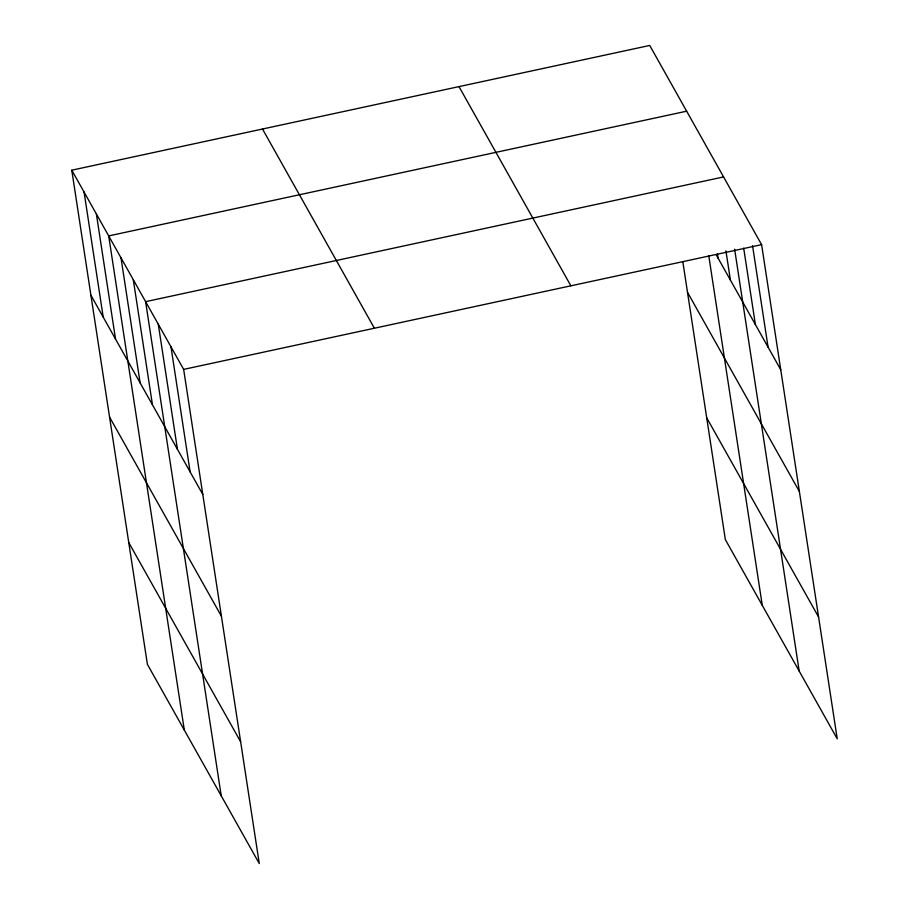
<?xml version="1.0" encoding="UTF-8"?>
<svg xmlns="http://www.w3.org/2000/svg" width="909" height="909" viewBox="0 0 909 909"><rect width="100%" height="100%" fill="white"/><g stroke="black" fill="none" stroke-linecap="round" stroke-linejoin="round"><path stroke-width="1.36" d="M71.777 170.188L183.652 369.395L259.27 863.55L147.394 664.343L71.777 170.188L649.73 45.45L761.606 244.657L837.223 738.812L725.348 539.605L682.841 261.86M686.647 111.193L108.694 235.92L184.311 730.075M723.575 176.925L145.61 301.663L221.228 795.818M183.652 369.395L761.606 244.657M716.042 254.52L780.751 369.724M687.499 292.312L799.386 491.53M706.702 417.799L818.589 617.018M459 86.616L570.886 285.824M262.496 129.021L374.383 328.229M90.911 295.243L202.798 494.462M109.546 417.049L221.432 616.257M128.748 542.537L240.635 741.755M752.55 245.703L768.071 347.147M743.687 248.146L755.39 324.57M734.631 249.191L799.181 671.081M725.939 250.895L730.404 280.086M717.451 253.997L718.099 258.167M708.747 255.634L762.265 605.349M170.972 346.818L190.117 471.885M158.291 324.24L177.437 449.307M133.305 279.745L152.451 404.812M120.999 257.838L140.134 382.905M96.388 214.013L115.523 339.068M84.082 192.094L103.217 317.161"/></g></svg>
